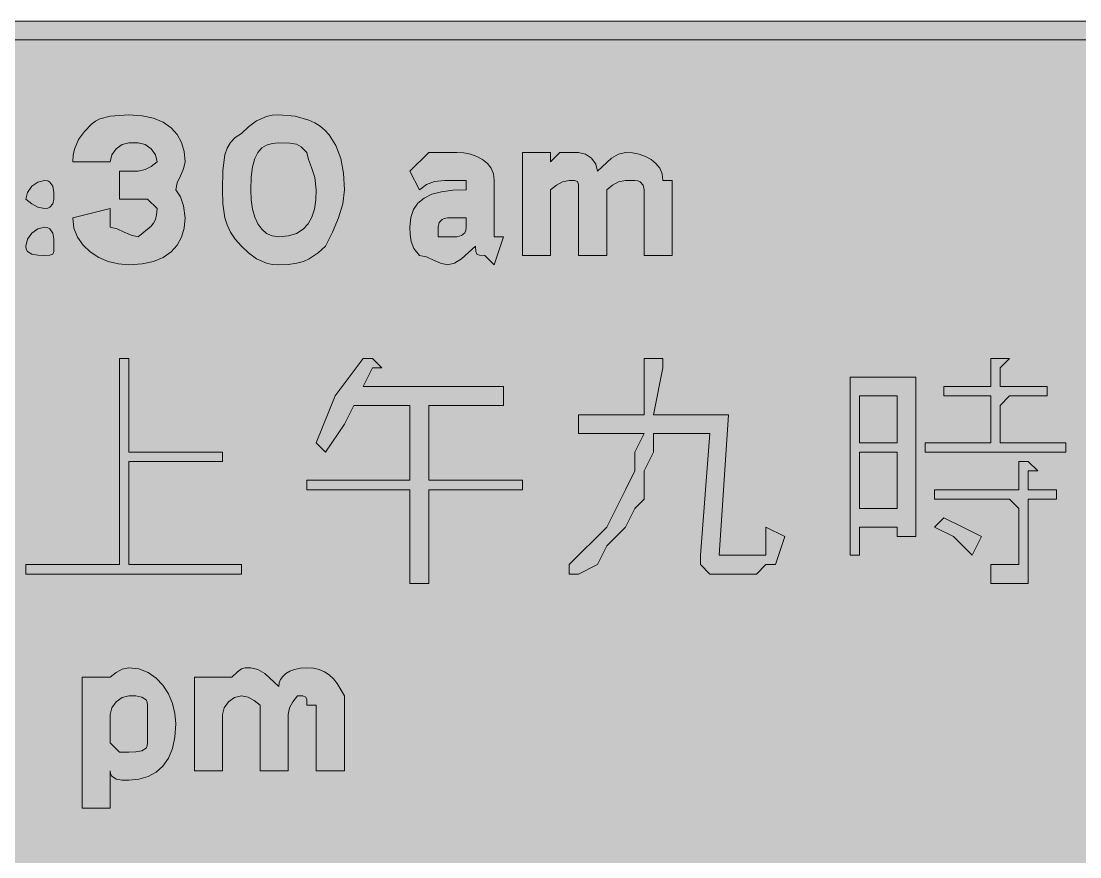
# Model space of a CAD drawing. Header units: metres. Extents: x 9 to 558, y 25 to 244.
# Drawn here: x 303.8 to 439.4, y 136.8 to 243.8 of the extents above; entities that cross this region are included whole.
import ezdxf

# ---------------------------------------------------------------- set-up
doc = ezdxf.new("R2010")
doc.units = ezdxf.units.M
doc.layers.add('FILL_BLACK_000000', color=7, linetype='Continuous', true_color=0x000000)
doc.layers.add('FILL_WHITE_FFFFFF', color=7, linetype='Continuous', true_color=0xffffff)

msp = doc.modelspace()

# ---------------------------------------------------------------- hatches: boundary and pattern name
at = {"layer": 'FILL_BLACK_000000', "true_color": 0x000000}
h = msp.add_hatch(color=7, dxfattribs=at)
h.dxf.hatch_style = 1
h.paths.add_polyline_path([(9.81, 238.59), (10.22, 239.36), (10.41, 240.24), (10.56, 240.99), (10.92, 241.76), (11.61, 242.64), (12.36, 243.24), (13.13, 243.65), (14.01, 243.84), (16.41, 243.84), (550.41, 243.84), (552.81, 243.84), (553.69, 243.65), (554.46, 243.24), (555.21, 242.64), (555.9, 241.76), (556.26, 240.99), (556.41, 240.24), (557.1, 239.36), (557.46, 238.59), (557.61, 237.84), (557.61, 31.44), (557.59, 30.73), (557.46, 30.24), (557.1, 29.75), (556.41, 29.04), (556.39, 28.33), (556.26, 27.84), (555.9, 27.35), (555.21, 26.64), (554.46, 26.04), (553.69, 25.63), (552.81, 25.44), (551.61, 25.44), (550.41, 25.44), (16.41, 25.44), (14.01, 25.44), (13.13, 25.63), (12.36, 26.04), (11.61, 26.64), (10.92, 27.35), (10.56, 27.84), (10.43, 28.33), (10.41, 29.04), (10.36, 29.44), (10.22, 29.75), (9.81, 30.24), (9.4, 30.73), (9.26, 31.04), (9.21, 31.44), (9.21, 237.84), (9.81, 238.59)])
h.paths.add_polyline_path([(15.21, 240.24), (14.01, 240.24), (13.61, 240.19), (13.32, 240.05), (12.96, 239.64), (12.81, 239.04), (12.81, 237.84), (12.81, 31.44), (12.81, 30.24), (12.83, 29.55), (12.96, 29.19), (13.32, 29.06), (14.01, 29.04), (14.16, 28.44), (14.52, 28.03), (14.81, 27.89), (15.21, 27.84), (551.61, 27.84), (552.21, 27.99), (552.62, 28.35), (552.76, 28.64), (552.81, 29.04), (553.21, 29.09), (553.5, 29.25), (553.86, 29.79), (553.99, 30.56), (554.01, 31.44), (554.01, 237.84), (553.99, 238.55), (553.86, 239.04), (553.5, 239.53), (552.81, 240.24), (551.61, 241.44), (15.21, 241.44), (15.21, 240.24)], flags=16)
h = msp.add_hatch(color=7, dxfattribs=at)
h.dxf.hatch_style = 1
h.paths.add_polyline_path([(324.21, 221.34), (324.62, 220.21), (324.81, 218.64), (324.7, 217.35), (324.36, 216.18), (323.8, 215.16), (323.01, 214.29), (322, 213.59), (320.76, 213.07), (319.3, 212.75), (317.61, 212.64), (316.27, 212.75), (314.97, 213.07), (313.75, 213.59), (312.66, 214.29), (311.74, 215.16), (311.03, 216.18), (310.57, 217.35), (310.41, 218.64), (315.21, 219.84), (315.21, 217.44), (316.11, 217.25), (317.01, 216.84), (317.91, 216.43), (318.81, 216.24), (320.46, 217.59), (320.77, 217.96), (321, 218.43), (321.16, 219.05), (321.21, 219.84), (320.01, 221.04), (318.81, 221.04), (316.41, 221.04), (316.41, 224.64), (318.81, 224.64), (319.69, 224.83), (320.46, 225.24), (321.21, 225.84), (321, 226.72), (320.46, 227.49), (319.69, 228.03), (318.81, 228.24), (317.61, 228.24), (316.73, 228.03), (315.96, 227.49), (315.42, 226.72), (315.21, 225.84), (310.41, 225.84), (310.46, 226.69), (310.62, 227.43), (311.16, 228.69), (311.93, 229.72), (312.81, 230.64), (313.31, 231.04), (313.9, 231.33), (315.21, 231.69), (317.61, 231.84), (319.3, 231.73), (320.76, 231.41), (322, 230.89), (323.01, 230.19), (323.8, 229.32), (324.36, 228.3), (324.7, 227.13), (324.81, 225.84), (324.62, 224.94), (324.21, 224.04), (323.8, 223.14), (323.61, 222.24), (324.21, 221.34)])
h = msp.add_hatch(color=7, dxfattribs=at)
h.dxf.hatch_style = 1
h.paths.add_polyline_path([(344.46, 218.64), (343.69, 216.84), (342.81, 215.04), (341.87, 214.16), (340.71, 213.39), (339.97, 213.08), (339.1, 212.85), (338.05, 212.69), (336.81, 212.64), (335.96, 212.69), (335.22, 212.85), (333.96, 213.39), (332.93, 214.16), (332.01, 215.04), (331.22, 215.94), (330.62, 216.84), (330.2, 217.74), (329.91, 218.64), (329.65, 220.44), (329.61, 222.24), (329.65, 224.71), (329.91, 226.74), (330.2, 227.58), (330.62, 228.31), (331.22, 228.93), (332.01, 229.44), (332.93, 230.32), (333.96, 231.09), (335.22, 231.63), (335.96, 231.79), (336.81, 231.84), (338.89, 231.67), (340.65, 231.18), (341.42, 230.82), (342.1, 230.38), (342.72, 229.87), (343.26, 229.29), (344.13, 227.91), (344.74, 226.27), (345.1, 224.38), (345.21, 222.24), (345, 220.44), (344.46, 218.64)])
h.paths.add_polyline_path([(341.01, 225.09), (340.6, 226.12), (340.41, 227.04), (339.68, 227.73), (339.06, 228.09), (338.22, 228.22), (336.81, 228.24), (335.97, 228.18), (335.23, 227.98), (334.62, 227.61), (334.11, 227.04), (333.72, 226.25), (333.43, 225.2), (333.27, 223.88), (333.21, 222.24), (333.27, 220.95), (333.43, 219.78), (333.72, 218.76), (334.11, 217.89), (334.62, 217.19), (335.23, 216.67), (335.97, 216.35), (336.81, 216.24), (338.05, 216.35), (339.08, 216.67), (339.91, 217.19), (340.56, 217.89), (341.04, 218.76), (341.37, 219.78), (341.55, 220.95), (341.61, 222.24), (341.42, 223.83), (341.01, 225.09)], flags=16)
h = msp.add_hatch(color=7, dxfattribs=at)
h.dxf.hatch_style = 1
h.paths.add_polyline_path([(359.61, 223.44), (358.02, 223.42), (356.76, 223.29), (355.73, 222.93), (354.81, 222.24), (353.61, 224.64), (356.01, 227.04), (359.61, 227.04), (360.51, 226.98), (361.37, 226.81), (362.18, 226.53), (362.91, 226.14), (363.52, 225.63), (364, 225.01), (364.3, 224.28), (364.41, 223.44), (364.41, 216.24), (365.61, 216.24), (364.41, 212.64), (363.21, 213.84), (362.52, 213.86), (362.16, 213.99), (362.03, 214.35), (362.01, 215.04), (360.21, 213.39), (359.31, 212.85), (358.41, 212.64), (357.51, 212.83), (356.61, 213.24), (355.71, 213.65), (354.81, 213.84), (354.12, 214.74), (353.76, 215.64), (353.63, 216.54), (353.61, 217.44), (353.72, 218.68), (354.06, 219.71), (354.62, 220.54), (355.41, 221.19), (356.42, 221.67), (357.66, 222), (359.12, 222.18), (360.81, 222.24), (360.81, 223.44), (359.61, 223.44)])
h.paths.add_polyline_path([(359.61, 216.24), (360.21, 216.39), (360.62, 216.75), (360.76, 217.04), (360.81, 217.44), (360.81, 218.64), (358.41, 218.64), (358.01, 218.59), (357.72, 218.45), (357.36, 218.04), (357.21, 217.44), (357.21, 216.24), (359.61, 216.24)], flags=16)
h = msp.add_hatch(color=7, dxfattribs=at)
h.dxf.hatch_style = 1
h.paths.add_polyline_path([(368.01, 213.84), (368.01, 227.04), (371.61, 227.04), (371.61, 225.84), (372.81, 227.04), (375.21, 227.04), (376.09, 226.83), (376.86, 226.29), (377.4, 225.52), (377.61, 224.64), (379.41, 226.29), (380.31, 226.83), (381.21, 227.04), (382.11, 226.98), (382.97, 226.81), (383.78, 226.53), (384.51, 226.14), (385.12, 225.63), (385.6, 225.01), (385.9, 224.28), (386.01, 223.44), (387.21, 223.44), (387.21, 222.24), (387.21, 213.84), (383.61, 213.84), (383.61, 222.24), (383.46, 222.84), (383.1, 223.25), (382.81, 223.39), (382.41, 223.44), (381.21, 223.44), (380.33, 223.25), (379.56, 222.84), (378.81, 222.24), (378.81, 221.04), (378.81, 213.84), (375.21, 213.84), (375.21, 222.24), (375.19, 222.93), (375.06, 223.29), (374.7, 223.42), (374.01, 223.44), (373.13, 223.25), (372.36, 222.84), (371.61, 222.24), (371.61, 221.04), (371.61, 213.84), (368.01, 213.84)])
h = msp.add_hatch(color=7, dxfattribs=at)
h.dxf.hatch_style = 1
h.paths.add_polyline_path([(307.86, 220.44), (307.5, 220.03), (307.21, 219.89), (306.81, 219.84), (305.93, 220.03), (305.16, 220.44), (304.41, 221.04), (304.62, 221.92), (305.16, 222.69), (305.93, 223.23), (306.81, 223.44), (307.21, 223.39), (307.5, 223.23), (307.86, 222.69), (307.99, 221.92), (308.01, 221.04), (307.86, 220.44)])
h = msp.add_hatch(color=7, dxfattribs=at)
h.dxf.hatch_style = 1
h.paths.add_polyline_path([(307.99, 214.35), (307.86, 213.99), (307.5, 213.86), (306.81, 213.84), (305.93, 213.86), (305.16, 213.99), (304.62, 214.35), (304.46, 214.64), (304.41, 215.04), (304.62, 215.92), (305.16, 216.69), (305.93, 217.23), (306.81, 217.44), (307.21, 217.39), (307.5, 217.23), (307.86, 216.69), (307.99, 215.92), (308.01, 215.04), (307.99, 214.35)])
h = msp.add_hatch(color=7, dxfattribs=at)
h.dxf.hatch_style = 1
h.paths.add_polyline_path([(329.61, 188.64), (329.61, 187.44), (317.61, 187.44), (317.61, 174.24), (332.01, 174.24), (332.01, 173.04), (304.41, 173.04), (304.41, 174.24), (316.41, 174.24), (316.41, 200.64), (317.61, 200.64), (317.61, 199.44), (317.61, 188.64), (329.61, 188.64)])
h = msp.add_hatch(color=7, dxfattribs=at)
h.dxf.hatch_style = 1
h.paths.add_polyline_path([(365.61, 194.64), (356.01, 194.64), (356.01, 185.04), (368.01, 185.04), (368.01, 183.84), (356.01, 183.84), (356.01, 171.84), (353.61, 171.84), (353.61, 183.84), (340.41, 183.84), (340.41, 185.04), (353.61, 185.04), (353.61, 194.64), (346.41, 194.64), (345.21, 192.24), (342.81, 188.64), (341.61, 189.84), (344.01, 195.84), (347.61, 200.64), (348.81, 200.64), (350.01, 199.44), (348.81, 199.44), (347.61, 197.04), (365.61, 197.04), (365.61, 194.64)])
h = msp.add_hatch(color=7, dxfattribs=at)
h.dxf.hatch_style = 1
h.paths.add_polyline_path([(384.81, 188.64), (383.61, 186.24), (383.61, 182.64), (382.41, 181.44), (381.21, 179.04), (378.81, 176.64), (377.61, 174.24), (375.21, 173.04), (374.01, 173.04), (374.01, 174.24), (375.21, 175.44), (377.61, 177.84), (378.81, 179.04), (380.01, 181.44), (381.21, 183.84), (382.41, 186.24), (382.41, 188.64), (383.61, 191.04), (375.21, 191.04), (375.21, 193.44), (383.61, 193.44), (383.61, 200.64), (384.81, 200.64), (386.01, 200.64), (386.01, 199.44), (384.81, 193.44), (394.41, 193.44), (393.21, 175.44), (396.81, 175.44), (398.01, 175.44), (399.21, 175.44), (399.21, 179.04), (401.61, 177.84), (400.41, 174.24), (399.21, 174.24), (398.01, 173.04), (393.21, 173.04), (392.01, 173.04), (390.81, 174.24), (390.81, 175.44), (392.01, 191.04), (384.81, 191.04), (384.81, 188.64)])
h = msp.add_hatch(color=7, dxfattribs=at)
h.dxf.hatch_style = 1
h.paths.add_polyline_path([(437.61, 188.64), (419.61, 188.64), (419.61, 189.84), (428.01, 189.84), (428.01, 194.64), (428.01, 195.84), (422.01, 195.84), (422.01, 197.04), (428.01, 197.04), (428.01, 200.64), (429.21, 200.64), (430.41, 200.64), (429.21, 199.44), (429.21, 197.04), (430.41, 197.04), (435.21, 197.04), (435.21, 195.84), (430.41, 195.84), (429.21, 194.64), (429.21, 189.84), (430.41, 189.84), (437.61, 189.84), (437.61, 188.64)])
h = msp.add_hatch(color=7, dxfattribs=at)
h.dxf.hatch_style = 1
h.paths.add_polyline_path([(418.41, 177.84), (417.21, 177.84), (416.01, 177.84), (416.01, 179.04), (411.21, 179.04), (411.21, 175.44), (410.01, 175.44), (410.01, 198.24), (418.41, 198.24), (418.41, 177.84)])
h.paths.add_polyline_path([(416.01, 187.44), (416.01, 188.64), (411.21, 188.64), (411.21, 187.44), (411.21, 181.44), (416.01, 181.44), (416.01, 187.44)], flags=16)
h.paths.add_polyline_path([(411.21, 195.84), (411.21, 189.84), (416.01, 189.84), (416.01, 195.84), (411.21, 195.84)], flags=16)
h = msp.add_hatch(color=7, dxfattribs=at)
h.dxf.hatch_style = 1
h.paths.add_polyline_path([(432.81, 187.44), (434.01, 186.24), (432.81, 186.24), (432.81, 183.84), (436.41, 183.84), (436.41, 182.64), (432.81, 182.64), (432.81, 181.44), (432.81, 174.24), (432.81, 173.04), (432.81, 171.84), (431.61, 171.84), (428.01, 171.84), (428.01, 173.04), (428.01, 174.24), (430.41, 174.24), (431.61, 174.24), (431.61, 181.44), (430.41, 182.64), (420.81, 182.64), (420.81, 183.84), (430.41, 183.84), (431.61, 183.84), (431.61, 187.44), (432.81, 187.44)])
h = msp.add_hatch(color=7, dxfattribs=at)
h.dxf.hatch_style = 1
h.paths.add_polyline_path([(424.41, 179.04), (426.81, 177.84), (425.61, 175.44), (423.21, 177.84), (420.81, 179.04), (422.01, 180.24), (424.41, 179.04)])
h = msp.add_hatch(color=7, dxfattribs=at)
h.dxf.hatch_style = 1
h.paths.add_polyline_path([(315.21, 159.84), (315.96, 160.44), (316.73, 160.85), (317.61, 161.04), (318.9, 160.88), (320.07, 160.42), (321.09, 159.71), (321.96, 158.79), (322.66, 157.7), (323.18, 156.48), (323.5, 155.18), (323.61, 153.84), (323.5, 152.15), (323.18, 150.69), (322.66, 149.45), (321.96, 148.44), (321.09, 147.65), (320.07, 147.09), (318.9, 146.75), (317.61, 146.64), (316.73, 146.66), (315.96, 146.79), (315.42, 147.15), (315.26, 147.44), (315.21, 147.84), (315.21, 143.04), (311.61, 143.04), (311.61, 159.84), (315.21, 159.84)])
h.paths.add_polyline_path([(319.26, 150.39), (319.8, 150.75), (319.96, 151.04), (320.01, 151.44), (320.01, 152.64), (320.01, 155.04), (320.01, 156.24), (319.96, 156.64), (319.8, 156.93), (319.26, 157.29), (318.49, 157.42), (317.61, 157.44), (316.73, 157.23), (315.96, 156.69), (315.42, 155.92), (315.21, 155.04), (315.21, 152.64), (315.21, 151.44), (316.41, 150.24), (317.61, 150.24), (318.49, 150.26), (319.26, 150.39)], flags=16)
h = msp.add_hatch(color=7, dxfattribs=at)
h.dxf.hatch_style = 1
h.paths.add_polyline_path([(326.01, 147.84), (326.01, 159.84), (329.61, 159.84), (330.81, 159.84), (331.52, 160.53), (332.01, 160.89), (332.5, 161.02), (333.21, 161.04), (334.11, 160.83), (335.01, 160.29), (336.81, 158.64), (336.87, 159.09), (337.03, 159.52), (337.32, 159.93), (337.71, 160.29), (338.22, 160.6), (338.83, 160.83), (339.57, 160.99), (340.41, 161.04), (341.26, 160.98), (342, 160.81), (342.67, 160.53), (343.26, 160.14), (343.8, 159.63), (344.29, 159.01), (345.21, 157.44), (345.21, 156.24), (345.21, 147.84), (341.61, 147.84), (341.61, 156.24), (340.41, 156.24), (340.39, 156.93), (340.26, 157.29), (339.9, 157.42), (339.21, 157.44), (338.61, 156.69), (338.2, 155.92), (338.01, 155.04), (338.01, 147.84), (334.41, 147.84), (334.41, 156.24), (333.66, 156.84), (332.89, 157.25), (332.01, 157.44), (331.13, 157.23), (330.36, 156.69), (329.82, 155.92), (329.61, 155.04), (329.61, 147.84), (326.01, 147.84)])
at = {"layer": 'FILL_WHITE_FFFFFF', "true_color": 0xffffff}
h = msp.add_hatch(color=7, dxfattribs=at)
h.dxf.hatch_style = 1
h.paths.add_polyline_path([(552.06, 241.38), (552.49, 241.21), (552.9, 240.93), (553.26, 240.54), (553.57, 240.03), (553.8, 239.41), (553.96, 238.68), (554.01, 237.84), (554.01, 31.44), (553.96, 30.6), (553.8, 29.86), (553.57, 29.25), (553.26, 28.74), (552.9, 28.35), (552.49, 28.06), (552.06, 27.9), (551.61, 27.84), (15.21, 27.84), (14.81, 27.89), (14.52, 28.03), (14.16, 28.44), (14.01, 29.04), (13.61, 29.09), (13.32, 29.25), (12.96, 29.79), (12.83, 30.56), (12.81, 31.44), (12.81, 237.84), (12.81, 239.04), (12.96, 239.64), (13.32, 240.05), (13.61, 240.19), (14.01, 240.24), (15.21, 241.44), (551.61, 241.44), (552.06, 241.38)])

# ---------------------------------------------------------------- linework, layer by layer
at = {"layer": 'FILL_BLACK_000000', "lineweight": 0, "true_color": 0x000000}
for points in [[(16.41, 243.84), (550.41, 243.84)], [(15.21, 27.84), (551.61, 27.84), (552.21, 27.99), (552.62, 28.35), (552.76, 28.64), (552.81, 29.04), (553.21, 29.09), (553.5, 29.25), (553.86, 29.79), (553.99, 30.56), (554.01, 31.44), (554.01, 237.84), (553.99, 238.55), (553.86, 239.04), (553.5, 239.53), (552.81, 240.24), (551.61, 241.44), (15.21, 241.44)]]:
    msp.add_lwpolyline(points, dxfattribs=at)
for points in [[(324.21, 221.34), (324.62, 220.21), (324.81, 218.64), (324.7, 217.35), (324.36, 216.18), (323.8, 215.16), (323.01, 214.29), (322, 213.59), (320.76, 213.07), (319.3, 212.75), (317.61, 212.64), (316.27, 212.75), (314.97, 213.07), (313.75, 213.59), (312.66, 214.29), (311.74, 215.16), (311.03, 216.18), (310.57, 217.35), (310.41, 218.64), (315.21, 219.84), (315.21, 217.44), (316.11, 217.25), (317.01, 216.84), (317.91, 216.43), (318.81, 216.24), (320.46, 217.59), (320.77, 217.96), (321, 218.43), (321.16, 219.05), (321.21, 219.84), (320.01, 221.04), (318.81, 221.04), (316.41, 221.04), (316.41, 224.64), (318.81, 224.64), (319.69, 224.83), (320.46, 225.24), (321.21, 225.84), (321, 226.72), (320.46, 227.49), (319.69, 228.03), (318.81, 228.24), (317.61, 228.24), (316.73, 228.03), (315.96, 227.49), (315.42, 226.72), (315.21, 225.84), (310.41, 225.84), (310.46, 226.69), (310.62, 227.43), (311.16, 228.69), (311.93, 229.72), (312.81, 230.64), (313.31, 231.04), (313.9, 231.33), (315.21, 231.69), (317.61, 231.84), (319.3, 231.73), (320.76, 231.41), (322, 230.89), (323.01, 230.19), (323.8, 229.32), (324.36, 228.3), (324.7, 227.13), (324.81, 225.84), (324.62, 224.94), (324.21, 224.04), (323.8, 223.14), (323.61, 222.24)], [(344.46, 218.64), (343.69, 216.84), (342.81, 215.04), (341.87, 214.16), (340.71, 213.39), (339.97, 213.08), (339.1, 212.85), (338.05, 212.69), (336.81, 212.64), (335.96, 212.69), (335.22, 212.85), (333.96, 213.39), (332.93, 214.16), (332.01, 215.04), (331.22, 215.94), (330.62, 216.84), (330.2, 217.74), (329.91, 218.64), (329.65, 220.44), (329.61, 222.24), (329.65, 224.71), (329.91, 226.74), (330.2, 227.58), (330.62, 228.31), (331.22, 228.93), (332.01, 229.44), (332.93, 230.32), (333.96, 231.09), (335.22, 231.63), (335.96, 231.79), (336.81, 231.84), (338.89, 231.67), (340.65, 231.18), (341.42, 230.82), (342.1, 230.38), (342.72, 229.87), (343.26, 229.29), (344.13, 227.91), (344.74, 226.27), (345.1, 224.38), (345.21, 222.24), (345, 220.44)], [(341.01, 225.09), (340.6, 226.12), (340.41, 227.04), (339.68, 227.73), (339.06, 228.09), (338.22, 228.22), (336.81, 228.24), (335.97, 228.18), (335.23, 227.98), (334.62, 227.61), (334.11, 227.04), (333.72, 226.25), (333.43, 225.2), (333.27, 223.88), (333.21, 222.24), (333.27, 220.95), (333.43, 219.78), (333.72, 218.76), (334.11, 217.89), (334.62, 217.19), (335.23, 216.67), (335.97, 216.35), (336.81, 216.24), (338.05, 216.35), (339.08, 216.67), (339.91, 217.19), (340.56, 217.89), (341.04, 218.76), (341.37, 219.78), (341.55, 220.95), (341.61, 222.24), (341.42, 223.83)], [(359.61, 223.44), (358.02, 223.42), (356.76, 223.29), (355.73, 222.93), (354.81, 222.24), (353.61, 224.64), (356.01, 227.04), (359.61, 227.04), (360.51, 226.98), (361.37, 226.81), (362.18, 226.53), (362.91, 226.14), (363.52, 225.63), (364, 225.01), (364.3, 224.28), (364.41, 223.44), (364.41, 216.24), (365.61, 216.24), (364.41, 212.64), (363.21, 213.84), (362.52, 213.86), (362.16, 213.99), (362.03, 214.35), (362.01, 215.04), (360.21, 213.39), (359.31, 212.85), (358.41, 212.64), (357.51, 212.83), (356.61, 213.24), (355.71, 213.65), (354.81, 213.84), (354.12, 214.74), (353.76, 215.64), (353.63, 216.54), (353.61, 217.44), (353.72, 218.68), (354.06, 219.71), (354.62, 220.54), (355.41, 221.19), (356.42, 221.67), (357.66, 222), (359.12, 222.18), (360.81, 222.24), (360.81, 223.44)], [(368.01, 213.84), (368.01, 227.04), (371.61, 227.04), (371.61, 225.84), (372.81, 227.04), (375.21, 227.04), (376.09, 226.83), (376.86, 226.29), (377.4, 225.52), (377.61, 224.64), (379.41, 226.29), (380.31, 226.83), (381.21, 227.04), (382.11, 226.98), (382.97, 226.81), (383.78, 226.53), (384.51, 226.14), (385.12, 225.63), (385.6, 225.01), (385.9, 224.28), (386.01, 223.44), (387.21, 223.44), (387.21, 222.24), (387.21, 213.84), (383.61, 213.84), (383.61, 222.24), (383.46, 222.84), (383.1, 223.25), (382.81, 223.39), (382.41, 223.44), (381.21, 223.44), (380.33, 223.25), (379.56, 222.84), (378.81, 222.24), (378.81, 221.04), (378.81, 213.84), (375.21, 213.84), (375.21, 222.24), (375.19, 222.93), (375.06, 223.29), (374.7, 223.42), (374.01, 223.44), (373.13, 223.25), (372.36, 222.84), (371.61, 222.24), (371.61, 221.04), (371.61, 213.84)], [(307.86, 220.44), (307.5, 220.03), (307.21, 219.89), (306.81, 219.84), (305.93, 220.03), (305.16, 220.44), (304.41, 221.04), (304.62, 221.92), (305.16, 222.69), (305.93, 223.23), (306.81, 223.44), (307.21, 223.39), (307.5, 223.23), (307.86, 222.69), (307.99, 221.92), (308.01, 221.04)], [(359.61, 216.24), (360.21, 216.39), (360.62, 216.75), (360.76, 217.04), (360.81, 217.44), (360.81, 218.64), (358.41, 218.64), (358.01, 218.59), (357.72, 218.45), (357.36, 218.04), (357.21, 217.44), (357.21, 216.24)], [(307.99, 214.35), (307.86, 213.99), (307.5, 213.86), (306.81, 213.84), (305.93, 213.86), (305.16, 213.99), (304.62, 214.35), (304.46, 214.64), (304.41, 215.04), (304.62, 215.92), (305.16, 216.69), (305.93, 217.23), (306.81, 217.44), (307.21, 217.39), (307.5, 217.23), (307.86, 216.69), (307.99, 215.92), (308.01, 215.04)], [(329.61, 188.64), (329.61, 187.44), (317.61, 187.44), (317.61, 174.24), (332.01, 174.24), (332.01, 173.04), (304.41, 173.04), (304.41, 174.24), (316.41, 174.24), (316.41, 200.64), (317.61, 200.64), (317.61, 199.44), (317.61, 188.64)], [(365.61, 194.64), (356.01, 194.64), (356.01, 185.04), (368.01, 185.04), (368.01, 183.84), (356.01, 183.84), (356.01, 171.84), (353.61, 171.84), (353.61, 183.84), (340.41, 183.84), (340.41, 185.04), (353.61, 185.04), (353.61, 194.64), (346.41, 194.64), (345.21, 192.24), (342.81, 188.64), (341.61, 189.84), (344.01, 195.84), (347.61, 200.64), (348.81, 200.64), (350.01, 199.44), (348.81, 199.44), (347.61, 197.04), (365.61, 197.04)], [(384.81, 188.64), (383.61, 186.24), (383.61, 182.64), (382.41, 181.44), (381.21, 179.04), (378.81, 176.64), (377.61, 174.24), (375.21, 173.04), (374.01, 173.04), (374.01, 174.24), (375.21, 175.44), (377.61, 177.84), (378.81, 179.04), (380.01, 181.44), (381.21, 183.84), (382.41, 186.24), (382.41, 188.64), (383.61, 191.04), (375.21, 191.04), (375.21, 193.44), (383.61, 193.44), (383.61, 200.64), (384.81, 200.64), (386.01, 200.64), (386.01, 199.44), (384.81, 193.44), (394.41, 193.44), (393.21, 175.44), (396.81, 175.44), (398.01, 175.44), (399.21, 175.44), (399.21, 179.04), (401.61, 177.84), (400.41, 174.24), (399.21, 174.24), (398.01, 173.04), (393.21, 173.04), (392.01, 173.04), (390.81, 174.24), (390.81, 175.44), (392.01, 191.04), (384.81, 191.04)], [(437.61, 188.64), (419.61, 188.64), (419.61, 189.84), (428.01, 189.84), (428.01, 194.64), (428.01, 195.84), (422.01, 195.84), (422.01, 197.04), (428.01, 197.04), (428.01, 200.64), (429.21, 200.64), (430.41, 200.64), (429.21, 199.44), (429.21, 197.04), (430.41, 197.04), (435.21, 197.04), (435.21, 195.84), (430.41, 195.84), (429.21, 194.64), (429.21, 189.84), (430.41, 189.84), (437.61, 189.84)], [(418.41, 177.84), (417.21, 177.84), (416.01, 177.84), (416.01, 179.04), (411.21, 179.04), (411.21, 175.44), (410.01, 175.44), (410.01, 198.24), (418.41, 198.24)], [(411.21, 195.84), (411.21, 189.84), (416.01, 189.84), (416.01, 195.84)], [(416.01, 187.44), (416.01, 188.64), (411.21, 188.64), (411.21, 187.44), (411.21, 181.44), (416.01, 181.44)], [(432.81, 187.44), (434.01, 186.24), (432.81, 186.24), (432.81, 183.84), (436.41, 183.84), (436.41, 182.64), (432.81, 182.64), (432.81, 181.44), (432.81, 174.24), (432.81, 173.04), (432.81, 171.84), (431.61, 171.84), (428.01, 171.84), (428.01, 173.04), (428.01, 174.24), (430.41, 174.24), (431.61, 174.24), (431.61, 181.44), (430.41, 182.64), (420.81, 182.64), (420.81, 183.84), (430.41, 183.84), (431.61, 183.84), (431.61, 187.44)], [(424.41, 179.04), (426.81, 177.84), (425.61, 175.44), (423.21, 177.84), (420.81, 179.04), (422.01, 180.24)], [(315.21, 159.84), (315.96, 160.44), (316.73, 160.85), (317.61, 161.04), (318.9, 160.88), (320.07, 160.42), (321.09, 159.71), (321.96, 158.79), (322.66, 157.7), (323.18, 156.48), (323.5, 155.18), (323.61, 153.84), (323.5, 152.15), (323.18, 150.69), (322.66, 149.45), (321.96, 148.44), (321.09, 147.65), (320.07, 147.09), (318.9, 146.75), (317.61, 146.64), (316.73, 146.66), (315.96, 146.79), (315.42, 147.15), (315.26, 147.44), (315.21, 147.84), (315.21, 143.04), (311.61, 143.04), (311.61, 159.84)], [(326.01, 147.84), (326.01, 159.84), (329.61, 159.84), (330.81, 159.84), (331.52, 160.53), (332.01, 160.89), (332.5, 161.02), (333.21, 161.04), (334.11, 160.83), (335.01, 160.29), (336.81, 158.64), (336.87, 159.09), (337.03, 159.52), (337.32, 159.93), (337.71, 160.29), (338.22, 160.6), (338.83, 160.83), (339.57, 160.99), (340.41, 161.04), (341.26, 160.98), (342, 160.81), (342.67, 160.53), (343.26, 160.14), (343.8, 159.63), (344.29, 159.01), (345.21, 157.44), (345.21, 156.24), (345.21, 147.84), (341.61, 147.84), (341.61, 156.24), (340.41, 156.24), (340.39, 156.93), (340.26, 157.29), (339.9, 157.42), (339.21, 157.44), (338.61, 156.69), (338.2, 155.92), (338.01, 155.04), (338.01, 147.84), (334.41, 147.84), (334.41, 156.24), (333.66, 156.84), (332.89, 157.25), (332.01, 157.44), (331.13, 157.23), (330.36, 156.69), (329.82, 155.92), (329.61, 155.04), (329.61, 147.84)], [(319.26, 150.39), (319.8, 150.75), (319.96, 151.04), (320.01, 151.44), (320.01, 152.64), (320.01, 155.04), (320.01, 156.24), (319.96, 156.64), (319.8, 156.93), (319.26, 157.29), (318.49, 157.42), (317.61, 157.44), (316.73, 157.23), (315.96, 156.69), (315.42, 155.92), (315.21, 155.04), (315.21, 152.64), (315.21, 151.44), (316.41, 150.24), (317.61, 150.24), (318.49, 150.26)]]:
    msp.add_lwpolyline(points, close=True, dxfattribs=at)
at = {"layer": 'FILL_WHITE_FFFFFF', "lineweight": 0, "true_color": 0xffffff}
msp.add_lwpolyline([(15.21, 241.44), (551.61, 241.44), (552.06, 241.38), (552.49, 241.21), (552.9, 240.93), (553.26, 240.54), (553.57, 240.03), (553.8, 239.41), (553.96, 238.68), (554.01, 237.84), (554.01, 31.44), (553.96, 30.6), (553.8, 29.86), (553.57, 29.25), (553.26, 28.74), (552.9, 28.35), (552.49, 28.06), (552.06, 27.9), (551.61, 27.84), (15.21, 27.84)], dxfattribs=at)

doc.saveas('drawing.dxf')
